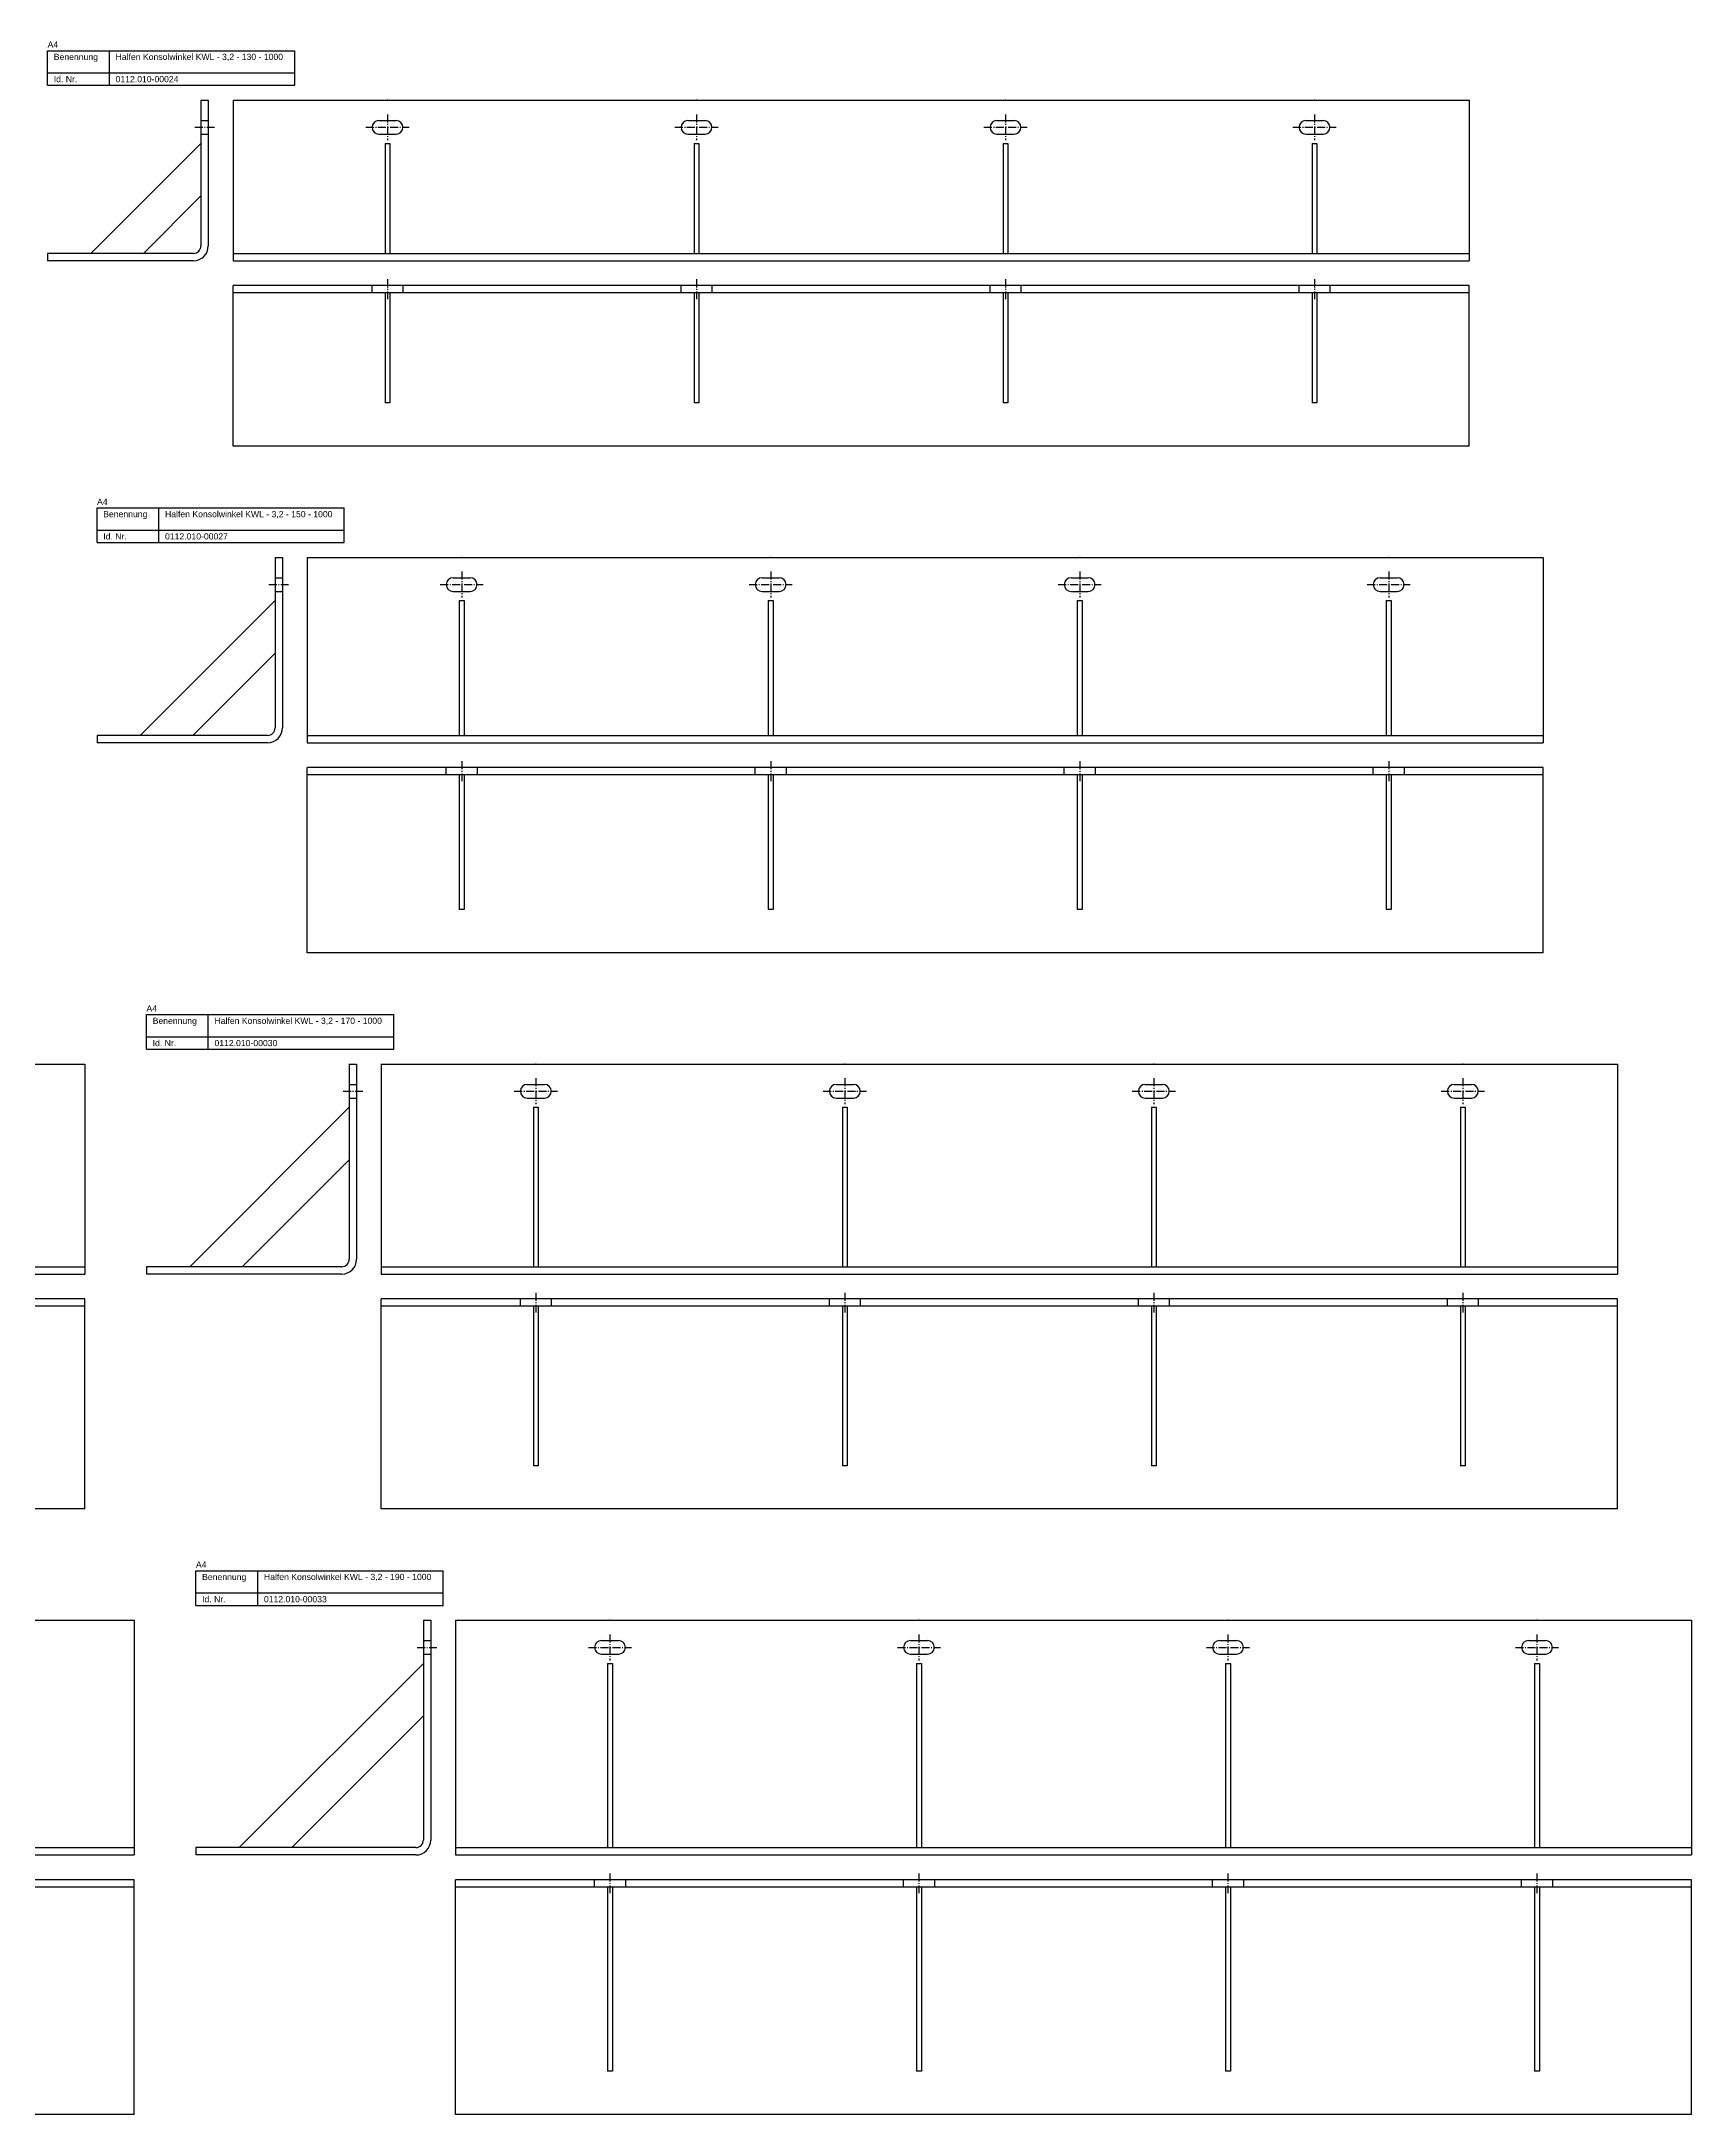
# Model space of a CAD drawing. Header units: millimetres. Extents: x 3683 to 6843, y -2519 to 868.
# Drawn here: x 5328 to 6663, y -809 to 868 of the extents above; entities that cross this region are included whole.
import ezdxf

# ---------------------------------------------------------------- set-up
doc = ezdxf.new("R2010")
doc.units = ezdxf.units.MM
doc.linetypes.add('MITTELLINIE', pattern=[0.977, 0.65, -0.13, 0.067, -0.13])
doc.linetypes.add('VERDECKT', pattern=[9.525, 6.35, -3.175])
doc.layers.add('HALFEN-KONSOLANKER', color=2, linetype='CONTINUOUS')
doc.styles.add('ARIAL50', font='ARIAL.TTF', dxfattribs={"height": 5})

msp = doc.modelspace()

# ---------------------------------------------------------------- linework, layer by layer
at = {"layer": 'HALFEN-KONSOLANKER'}
for p, q in [((5333.1, 860.8), (5533.1, 860.8)), ((5333.1, 832.8), (5333.1, 860.8)), ((5383.1, 832.8), (5383.1, 860.8)), ((5533.1, 832.8), (5533.1, 860.8)), ((5333.1, 842.8), (5533.1, 842.8)), ((5333.1, 832.8), (5533.1, 832.8)), ((5457.1, 820.8), (5457.1, 702.8)), ((5457.1, 820.8), (5463.1, 820.8)), ((5463.1, 820.8), (5463.1, 702.8)), ((5483.1, 820.8), (6483.1, 820.8)), ((5483.1, 820.8), (5483.1, 690.8)), ((6483.1, 820.8), (6483.1, 690.8)), ((5601.1, 804.3), (5615.1, 804.3)), ((5601.1, 793.3), (5615.1, 793.3)), ((5851.1, 804.3), (5865.1, 804.3)), ((5851.1, 793.3), (5865.1, 793.3)), ((6101.1, 804.3), (6115.1, 804.3)), ((6101.1, 793.3), (6115.1, 793.3)), ((6351.1, 804.3), (6365.1, 804.3)), ((6351.1, 793.3), (6365.1, 793.3)), ((5457.1, 785.8), (5368.1, 696.8)), ((5606.1, 785.8), (5606.1, 696.8)), ((5606.1, 785.8), (5610.1, 785.8)), ((5610.1, 785.8), (5610.1, 696.8)), ((5856.1, 785.8), (5856.1, 696.8)), ((5856.1, 785.8), (5860.1, 785.8)), ((5860.1, 785.8), (5860.1, 696.8)), ((6106.1, 785.8), (6106.1, 696.8)), ((6106.1, 785.8), (6110.1, 785.8)), ((6110.1, 785.8), (6110.1, 696.8)), ((6356.1, 785.8), (6356.1, 696.8)), ((6356.1, 785.8), (6360.1, 785.8)), ((6360.1, 785.8), (6360.1, 696.8)), ((5457.1, 743.3), (5410.6, 696.8)), ((5451.1, 696.8), (5333.1, 696.8)), ((5333.1, 696.8), (5333.1, 690.8)), ((5451.1, 690.8), (5333.1, 690.8)), ((5483.1, 696.8), (6483.1, 696.8)), ((5483.1, 690.8), (6483.1, 690.8)), ((6483.1, 670.8), (5483.1, 670.8)), ((5483.1, 540.8), (5483.1, 670.8)), ((6483.1, 664.8), (5483.1, 664.8)), ((5606.1, 664.8), (5606.1, 575.8)), ((5610.1, 664.8), (5610.1, 575.8)), ((5856.1, 664.8), (5856.1, 575.8)), ((5860.1, 664.8), (5860.1, 575.8)), ((6106.1, 664.8), (6106.1, 575.8)), ((6110.1, 664.8), (6110.1, 575.8)), ((6356.1, 664.8), (6356.1, 575.8)), ((6360.1, 664.8), (6360.1, 575.8)), ((6483.1, 540.8), (6483.1, 670.8)), ((5610.1, 575.8), (5606.1, 575.8)), ((5860.1, 575.8), (5856.1, 575.8)), ((6110.1, 575.8), (6106.1, 575.8)), ((6360.1, 575.8), (6356.1, 575.8)), ((6483.1, 540.8), (5483.1, 540.8)), ((5373.1, 490.8), (5573.1, 490.8)), ((5373.1, 462.8), (5373.1, 490.8)), ((5423.1, 462.8), (5423.1, 490.8)), ((5573.1, 462.8), (5573.1, 490.8)), ((5373.1, 472.8), (5573.1, 472.8)), ((5373.1, 462.8), (5573.1, 462.8)), ((5517.1, 450.8), (5517.1, 312.8)), ((5517.1, 450.8), (5523.1, 450.8)), ((5523.1, 450.8), (5523.1, 312.8)), ((5543.1, 450.8), (6543.1, 450.8)), ((5543.1, 450.8), (5543.1, 300.8)), ((6543.1, 450.8), (6543.1, 300.8)), ((5661.1, 434.3), (5675.1, 434.3)), ((5661.1, 423.3), (5675.1, 423.3)), ((5911.1, 434.3), (5925.1, 434.3)), ((5911.1, 423.3), (5925.1, 423.3)), ((6161.1, 434.3), (6175.1, 434.3)), ((6161.1, 423.3), (6175.1, 423.3)), ((6411.1, 434.3), (6425.1, 434.3)), ((6411.1, 423.3), (6425.1, 423.3)), ((5517.1, 415.8), (5408.1, 306.8)), ((5666.1, 415.8), (5666.1, 306.8)), ((5666.1, 415.8), (5670.1, 415.8)), ((5670.1, 415.8), (5670.1, 306.8)), ((5916.1, 415.8), (5916.1, 306.8)), ((5916.1, 415.8), (5920.1, 415.8)), ((5920.1, 415.8), (5920.1, 306.8)), ((6166.1, 415.8), (6166.1, 306.8)), ((6166.1, 415.8), (6170.1, 415.8)), ((6170.1, 415.8), (6170.1, 306.8)), ((6416.1, 415.8), (6416.1, 306.8)), ((6416.1, 415.8), (6420.1, 415.8)), ((6420.1, 415.8), (6420.1, 306.8)), ((5517.1, 373.3), (5450.6, 306.8)), ((5511.1, 306.8), (5373.1, 306.8)), ((5373.1, 306.8), (5373.1, 300.8)), ((5543.1, 306.8), (6543.1, 306.8)), ((5511.1, 300.8), (5373.1, 300.8)), ((5543.1, 300.8), (6543.1, 300.8)), ((6543.1, 280.8), (5543.1, 280.8)), ((5543.1, 130.8), (5543.1, 280.8)), ((6543.1, 274.8), (5543.1, 274.8)), ((5666.1, 274.8), (5666.1, 165.8)), ((5670.1, 274.8), (5670.1, 165.8)), ((5916.1, 274.8), (5916.1, 165.8)), ((5920.1, 274.8), (5920.1, 165.8)), ((6166.1, 274.8), (6166.1, 165.8)), ((6170.1, 274.8), (6170.1, 165.8)), ((6416.1, 274.8), (6416.1, 165.8)), ((6420.1, 274.8), (6420.1, 165.8)), ((6543.1, 130.8), (6543.1, 280.8)), ((5670.1, 165.8), (5666.1, 165.8)), ((5920.1, 165.8), (5916.1, 165.8)), ((6170.1, 165.8), (6166.1, 165.8)), ((6420.1, 165.8), (6416.1, 165.8)), ((6543.1, 130.8), (5543.1, 130.8)), ((5413.1, 80.8), (5613.1, 80.8)), ((5413.1, 52.8), (5413.1, 80.8)), ((5463.1, 52.8), (5463.1, 80.8)), ((5613.1, 52.8), (5613.1, 80.8)), ((5413.1, 62.8), (5613.1, 62.8)), ((5413.1, 52.8), (5613.1, 52.8)), ((4613.1, 40.8), (5363.1, 40.8)), ((5363.1, 40.8), (5363.1, -129.2)), ((5577.1, 40.8), (5577.1, -117.2)), ((5577.1, 40.8), (5583.1, 40.8)), ((5583.1, 40.8), (5583.1, -117.2)), ((5603.1, 40.8), (6603.1, 40.8)), ((5603.1, 40.8), (5603.1, -129.2)), ((6603.1, 40.8), (6603.1, -129.2)), ((5721.1, 24.3), (5735.1, 24.3)), ((5971.1, 24.3), (5985.1, 24.3)), ((6221.1, 24.3), (6235.1, 24.3)), ((6471.1, 24.3), (6485.1, 24.3)), ((5577.1, 5.8), (5448.1, -123.2)), ((5721.1, 13.3), (5735.1, 13.3)), ((5726.1, 5.8), (5726.1, -123.2)), ((5726.1, 5.8), (5730.1, 5.8)), ((5730.1, 5.8), (5730.1, -123.2)), ((5971.1, 13.3), (5985.1, 13.3)), ((5976.1, 5.8), (5976.1, -123.2)), ((5976.1, 5.8), (5980.1, 5.8)), ((5980.1, 5.8), (5980.1, -123.2)), ((6221.1, 13.3), (6235.1, 13.3)), ((6226.1, 5.8), (6226.1, -123.2)), ((6226.1, 5.8), (6230.1, 5.8)), ((6230.1, 5.8), (6230.1, -123.2)), ((6471.1, 13.3), (6485.1, 13.3)), ((6476.1, 5.8), (6476.1, -123.2)), ((6476.1, 5.8), (6480.1, 5.8)), ((6480.1, 5.8), (6480.1, -123.2)), ((5577.1, -36.7), (5490.6, -123.2)), ((4613.1, -123.2), (5363.1, -123.2)), ((4613.1, -129.2), (5363.1, -129.2)), ((5571.1, -123.2), (5413.1, -123.2)), ((5413.1, -123.2), (5413.1, -129.2)), ((5571.1, -129.2), (5413.1, -129.2)), ((5603.1, -123.2), (6603.1, -123.2)), ((5603.1, -129.2), (6603.1, -129.2)), ((5363.1, -149.2), (4613.1, -149.2)), ((5363.1, -319.2), (5363.1, -149.2)), ((6603.1, -149.2), (5603.1, -149.2)), ((5603.1, -319.2), (5603.1, -149.2)), ((6603.1, -319.2), (6603.1, -149.2)), ((5363.1, -155.2), (4613.1, -155.2)), ((6603.1, -155.2), (5603.1, -155.2)), ((5726.1, -155.2), (5726.1, -284.2)), ((5730.1, -155.2), (5730.1, -284.2)), ((5976.1, -155.2), (5976.1, -284.2)), ((5980.1, -155.2), (5980.1, -284.2)), ((6226.1, -155.2), (6226.1, -284.2)), ((6230.1, -155.2), (6230.1, -284.2)), ((6476.1, -155.2), (6476.1, -284.2)), ((6480.1, -155.2), (6480.1, -284.2)), ((5730.1, -284.2), (5726.1, -284.2)), ((5980.1, -284.2), (5976.1, -284.2)), ((6230.1, -284.2), (6226.1, -284.2)), ((6480.1, -284.2), (6476.1, -284.2)), ((5363.1, -319.2), (4613.1, -319.2)), ((6603.1, -319.2), (5603.1, -319.2)), ((5453.1, -369.2), (5653.1, -369.2)), ((5453.1, -397.2), (5453.1, -369.2)), ((5503.1, -397.2), (5503.1, -369.2)), ((5653.1, -397.2), (5653.1, -369.2)), ((5453.1, -387.2), (5653.1, -387.2)), ((5453.1, -397.2), (5653.1, -397.2)), ((4653.1, -409.2), (5403.1, -409.2)), ((5403.1, -409.2), (5403.1, -599.2)), ((5637.1, -409.2), (5637.1, -587.2)), ((5637.1, -409.2), (5643.1, -409.2)), ((5643.1, -409.2), (5643.1, -587.2)), ((5663.1, -409.2), (6663.1, -409.2)), ((5663.1, -409.2), (5663.1, -599.2)), ((6663.1, -409.2), (6663.1, -599.2)), ((5781.1, -425.7), (5795.1, -425.7)), ((6031.1, -425.7), (6045.1, -425.7)), ((6281.1, -425.7), (6295.1, -425.7)), ((6531.1, -425.7), (6545.1, -425.7)), ((5637.1, -444.2), (5488.1, -593.2)), ((5781.1, -436.7), (5795.1, -436.7)), ((5786.1, -444.2), (5786.1, -593.2)), ((5786.1, -444.2), (5790.1, -444.2)), ((5790.1, -444.2), (5790.1, -593.2)), ((6031.1, -436.7), (6045.1, -436.7)), ((6036.1, -444.2), (6036.1, -593.2)), ((6036.1, -444.2), (6040.1, -444.2)), ((6040.1, -444.2), (6040.1, -593.2)), ((6281.1, -436.7), (6295.1, -436.7)), ((6286.1, -444.2), (6286.1, -593.2)), ((6286.1, -444.2), (6290.1, -444.2)), ((6290.1, -444.2), (6290.1, -593.2)), ((6531.1, -436.7), (6545.1, -436.7)), ((6536.1, -444.2), (6536.1, -593.2)), ((6536.1, -444.2), (6540.1, -444.2)), ((6540.1, -444.2), (6540.1, -593.2)), ((5637.1, -486.7), (5530.6, -593.2)), ((4653.1, -593.2), (5403.1, -593.2)), ((4653.1, -599.2), (5403.1, -599.2)), ((5631.1, -593.2), (5453.1, -593.2)), ((5453.1, -593.2), (5453.1, -599.2)), ((5631.1, -599.2), (5453.1, -599.2)), ((5663.1, -593.2), (6663.1, -593.2)), ((5663.1, -599.2), (6663.1, -599.2)), ((5403.1, -619.2), (4653.1, -619.2)), ((5403.1, -809.2), (5403.1, -619.2)), ((6663.1, -619.2), (5663.1, -619.2)), ((5663.1, -809.2), (5663.1, -619.2)), ((6663.1, -809.2), (6663.1, -619.2)), ((5403.1, -625.2), (4653.1, -625.2)), ((6663.1, -625.2), (5663.1, -625.2)), ((5786.1, -625.2), (5786.1, -774.2)), ((5790.1, -625.2), (5790.1, -774.2)), ((6036.1, -625.2), (6036.1, -774.2)), ((6040.1, -625.2), (6040.1, -774.2)), ((6286.1, -625.2), (6286.1, -774.2)), ((6290.1, -625.2), (6290.1, -774.2)), ((6536.1, -625.2), (6536.1, -774.2)), ((6540.1, -625.2), (6540.1, -774.2)), ((5790.1, -774.2), (5786.1, -774.2)), ((6040.1, -774.2), (6036.1, -774.2)), ((6290.1, -774.2), (6286.1, -774.2)), ((6540.1, -774.2), (6536.1, -774.2)), ((5403.1, -809.2), (4653.1, -809.2)), ((6663.1, -809.2), (5663.1, -809.2))]:
    msp.add_line(p, q, dxfattribs=at)
at = {"layer": 'HALFEN-KONSOLANKER', "color": 1, "linetype": 'MITTELLINIE', "ltscale": 10}
for p, q in [((5608.1, 809.3), (5608.1, 788.3)), ((5858.1, 809.3), (5858.1, 788.3)), ((6108.1, 809.3), (6108.1, 788.3)), ((6358.1, 809.3), (6358.1, 788.3)), ((5452.1, 798.8), (5468.1, 798.8)), ((5590.6, 798.8), (5625.6, 798.8)), ((5840.6, 798.8), (5875.6, 798.8)), ((6090.6, 798.8), (6125.6, 798.8)), ((6340.6, 798.8), (6375.6, 798.8)), ((5608.1, 675.8), (5608.1, 659.8)), ((5858.1, 675.8), (5858.1, 659.8)), ((6108.1, 675.8), (6108.1, 659.8)), ((6358.1, 675.8), (6358.1, 659.8)), ((5668.1, 439.3), (5668.1, 418.3)), ((5918.1, 439.3), (5918.1, 418.3)), ((6168.1, 439.3), (6168.1, 418.3)), ((6418.1, 439.3), (6418.1, 418.3)), ((5512.1, 428.8), (5528.1, 428.8)), ((5650.6, 428.8), (5685.6, 428.8)), ((5900.6, 428.8), (5935.6, 428.8)), ((6150.6, 428.8), (6185.6, 428.8)), ((6400.6, 428.8), (6435.6, 428.8)), ((5668.1, 285.8), (5668.1, 269.8)), ((5918.1, 285.8), (5918.1, 269.8)), ((6168.1, 285.8), (6168.1, 269.8)), ((6418.1, 285.8), (6418.1, 269.8)), ((5572.1, 18.8), (5588.1, 18.8)), ((5710.6, 18.8), (5745.6, 18.8)), ((5728.1, 29.3), (5728.1, 8.3)), ((5960.6, 18.8), (5995.6, 18.8)), ((5978.1, 29.3), (5978.1, 8.3)), ((6210.6, 18.8), (6245.6, 18.8)), ((6228.1, 29.3), (6228.1, 8.3)), ((6460.6, 18.8), (6495.6, 18.8)), ((6478.1, 29.3), (6478.1, 8.3)), ((5728.1, -144.2), (5728.1, -160.2)), ((5978.1, -144.2), (5978.1, -160.2)), ((6228.1, -144.2), (6228.1, -160.2)), ((6478.1, -144.2), (6478.1, -160.2)), ((5632.1, -431.2), (5648.1, -431.2)), ((5770.6, -431.2), (5805.6, -431.2)), ((5788.1, -420.7), (5788.1, -441.7)), ((6020.6, -431.2), (6055.6, -431.2)), ((6038.1, -420.7), (6038.1, -441.7)), ((6270.6, -431.2), (6305.6, -431.2)), ((6288.1, -420.7), (6288.1, -441.7)), ((6520.6, -431.2), (6555.6, -431.2)), ((6538.1, -420.7), (6538.1, -441.7)), ((5788.1, -614.2), (5788.1, -630.2)), ((6038.1, -614.2), (6038.1, -630.2)), ((6288.1, -614.2), (6288.1, -630.2)), ((6538.1, -614.2), (6538.1, -630.2))]:
    msp.add_line(p, q, dxfattribs=at)
at = {"layer": 'HALFEN-KONSOLANKER', "color": 1, "linetype": 'VERDECKT'}
for p, q in [((5457.1, 804.3), (5463.1, 804.3)), ((5457.1, 793.3), (5463.1, 793.3)), ((5595.6, 664.8), (5595.6, 670.8)), ((5620.6, 670.8), (5620.6, 664.8)), ((5845.6, 664.8), (5845.6, 670.8)), ((5870.6, 670.8), (5870.6, 664.8)), ((6095.6, 664.8), (6095.6, 670.8)), ((6120.6, 670.8), (6120.6, 664.8)), ((6345.6, 664.8), (6345.6, 670.8)), ((6370.6, 670.8), (6370.6, 664.8)), ((5517.1, 434.3), (5523.1, 434.3)), ((5517.1, 423.3), (5523.1, 423.3)), ((5655.6, 274.8), (5655.6, 280.8)), ((5680.6, 280.8), (5680.6, 274.8)), ((5905.6, 274.8), (5905.6, 280.8)), ((5930.6, 280.8), (5930.6, 274.8)), ((6155.6, 274.8), (6155.6, 280.8)), ((6180.6, 280.8), (6180.6, 274.8)), ((6405.6, 274.8), (6405.6, 280.8)), ((6430.6, 280.8), (6430.6, 274.8)), ((5577.1, 24.3), (5583.1, 24.3)), ((5577.1, 13.3), (5583.1, 13.3)), ((5715.6, -155.2), (5715.6, -149.2)), ((5740.6, -149.2), (5740.6, -155.2)), ((5965.6, -155.2), (5965.6, -149.2)), ((5990.6, -149.2), (5990.6, -155.2)), ((6215.6, -155.2), (6215.6, -149.2)), ((6240.6, -149.2), (6240.6, -155.2)), ((6465.6, -155.2), (6465.6, -149.2)), ((6490.6, -149.2), (6490.6, -155.2)), ((5637.1, -425.7), (5643.1, -425.7)), ((5637.1, -436.7), (5643.1, -436.7)), ((5775.6, -625.2), (5775.6, -619.2)), ((5800.6, -619.2), (5800.6, -625.2)), ((6025.6, -625.2), (6025.6, -619.2)), ((6050.6, -619.2), (6050.6, -625.2)), ((6275.6, -625.2), (6275.6, -619.2)), ((6300.6, -619.2), (6300.6, -625.2)), ((6525.6, -625.2), (6525.6, -619.2)), ((6550.6, -619.2), (6550.6, -625.2))]:
    msp.add_line(p, q, dxfattribs=at)
at = {"layer": 'HALFEN-KONSOLANKER'}
for centre, radius, start, end in [((5601.1, 798.8), 5.5, 90, 270), ((5615.1, 798.8), 5.5, 270, 90), ((5851.1, 798.8), 5.5, 90, 270), ((5865.1, 798.8), 5.5, 270, 90), ((6101.1, 798.8), 5.5, 90, 270), ((6115.1, 798.8), 5.5, 270, 90), ((6351.1, 798.8), 5.5, 90, 270), ((6365.1, 798.8), 5.5, 270, 90), ((5451.1, 702.8), 12, 270, 0), ((5451.1, 702.8), 6, 270, 0), ((5661.1, 428.8), 5.5, 90, 270), ((5675.1, 428.8), 5.5, 270, 90), ((5911.1, 428.8), 5.5, 90, 270), ((5925.1, 428.8), 5.5, 270, 90), ((6161.1, 428.8), 5.5, 90, 270), ((6175.1, 428.8), 5.5, 270, 90), ((6411.1, 428.8), 5.5, 90, 270), ((6425.1, 428.8), 5.5, 270, 90), ((5511.1, 312.8), 12, 270, 0), ((5511.1, 312.8), 6, 270, 0), ((5721.1, 18.8), 5.5, 90, 270), ((5735.1, 18.8), 5.5, 270, 90), ((5971.1, 18.8), 5.5, 90, 270), ((5985.1, 18.8), 5.5, 270, 90), ((6221.1, 18.8), 5.5, 90, 270), ((6235.1, 18.8), 5.5, 270, 90), ((6471.1, 18.8), 5.5, 90, 270), ((6485.1, 18.8), 5.5, 270, 90), ((5571.1, -117.2), 12, 270, 0), ((5571.1, -117.2), 6, 270, 0), ((5781.1, -431.2), 5.5, 90, 270), ((5795.1, -431.2), 5.5, 270, 90), ((6031.1, -431.2), 5.5, 90, 270), ((6045.1, -431.2), 5.5, 270, 90), ((6281.1, -431.2), 5.5, 90, 270), ((6295.1, -431.2), 5.5, 270, 90), ((6531.1, -431.2), 5.5, 90, 270), ((6545.1, -431.2), 5.5, 270, 90), ((5631.1, -587.2), 6, 270, 0), ((5631.1, -587.2), 12, 270, 0)]:
    msp.add_arc(centre, radius, start, end, dxfattribs=at)
for p in [(5608.1, 820.8), (5608.1, 820.8), (5858.1, 820.8), (5858.1, 820.8), (6108.1, 820.8), (6108.1, 820.8), (6358.1, 820.8), (6358.1, 820.8), (5668.1, 450.8), (5668.1, 450.8), (5918.1, 450.8), (5918.1, 450.8), (6168.1, 450.8), (6168.1, 450.8), (6418.1, 450.8), (6418.1, 450.8), (5728.1, 40.8), (5728.1, 40.8), (5978.1, 40.8), (5978.1, 40.8), (6228.1, 40.8), (6228.1, 40.8), (6478.1, 40.8), (6478.1, 40.8), (5788.1, -409.2), (5788.1, -409.2), (6038.1, -409.2), (6038.1, -409.2), (6288.1, -409.2), (6288.1, -409.2), (6538.1, -409.2), (6538.1, -409.2)]:
    msp.add_point(p, dxfattribs=at)

# ---------------------------------------------------------------- texts
at = {"layer": 'HALFEN-KONSOLANKER', "style": 'ARIAL50'}
for s, p in [('A4', (5333.1, 863.3)), ('Benennung', (5338.1, 853.3)), ('Halfen Konsolwinkel KWL - 3,2 - 130 - 1000', (5388.1, 853.3)), ('Id. Nr.', (5338.1, 835.3)), ('0112.010-00024', (5388.1, 835.3)), ('A4', (5373.1, 493.3)), ('Benennung', (5378.1, 483.3)), ('Halfen Konsolwinkel KWL - 3,2 - 150 - 1000', (5428.1, 483.3)), ('Id. Nr.', (5378.1, 465.3)), ('0112.010-00027', (5428.1, 465.3)), ('A4', (5413.1, 83.3)), ('Benennung', (5418.1, 73.3)), ('Halfen Konsolwinkel KWL - 3,2 - 170 - 1000', (5468.1, 73.3)), ('Id. Nr.', (5418.1, 55.3)), ('0112.010-00030', (5468.1, 55.3)), ('A4', (5453.1, -366.7)), ('Benennung', (5458.1, -376.7)), ('Halfen Konsolwinkel KWL - 3,2 - 190 - 1000', (5508.1, -376.7)), ('Id. Nr.', (5458.1, -394.7)), ('0112.010-00033', (5508.1, -394.7))]:
    msp.add_text(s, height=5, dxfattribs=at).set_placement(p)

doc.saveas('drawing.dxf')
